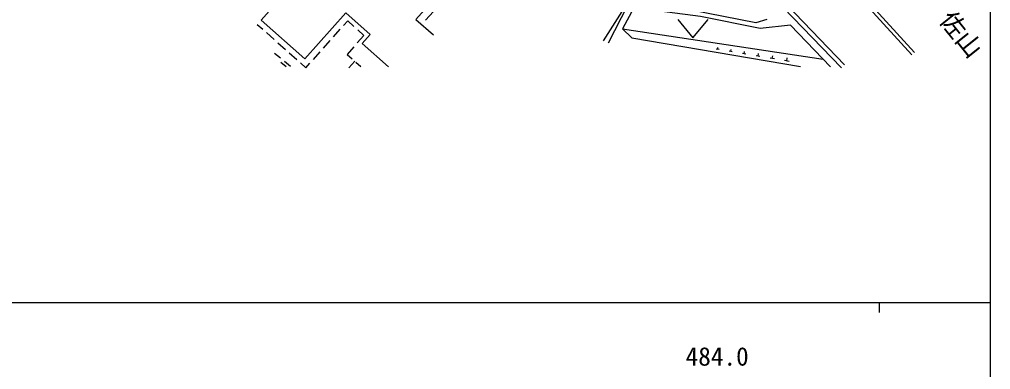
# Model space of a CAD drawing. Units: millimetres, scale not verified. Extents: x 40000 to 680000, y 20000 to 380000.
# Drawn here: x 483094 to 579000, y 198357 to 232966 of the extents above; entities that cross this region are included whole.
import ezdxf
from ezdxf.enums import TextEntityAlignment as Align

# ---------------------------------------------------------------- set-up
doc = ezdxf.new("R2010")
doc.units = ezdxf.units.MM
doc.header["$LTSCALE"] = 1000
for name, color, linetype, lineweight in [('M-BGD', 7, 'Continuous', 25), ('M-STR-STRD', 7, 'Continuous', 25), ('M-TTL-BAND', 7, 'Continuous', 25)]:
    doc.layers.add(name, color=color, linetype=linetype, lineweight=lineweight)
doc.layers.add('M-BMK-HTXT', color=7, linetype='Continuous')
doc.styles.add('ＭＳ ゴシック', font='')
doc.styles.get('ＭＳ ゴシック').set_extended_font_data('MS Gothic')

msp = doc.modelspace()

# ---------------------------------------------------------------- linework, layer by layer
at = {"layer": 'M-BGD'}
for p, q in [((549561, 243497), (564266, 228182)), ((543266, 234849), (540745, 230846)), ((523972, 233747), (523212, 232892)), ((506585, 232465), (507120, 231989)), ((515112, 232374), (515510, 232821)), ((515510, 232821), (516128, 232271)), ((548107, 232960), (549607, 231160)), ((549607, 231160), (551107, 232960)), ((507494, 231657), (508241, 230992)), ((514116, 231253), (514780, 232000)), ((517121, 231388), (516454, 230638)), ((516502, 231938), (517121, 231388)), ((508615, 230660), (509362, 229996)), ((513119, 230132), (513783, 230879)), ((516122, 230264), (515455, 229514)), ((552049, 230007), (552080, 230190)), ((508289, 229644), (508890, 229154)), ((509736, 229663), (510483, 228999)), ((512122, 229011), (512787, 229758)), ((515455, 229514), (515941, 229082)), ((552186, 229984), (551912, 230030)), ((553497, 229762), (553189, 229814)), ((553343, 229788), (553378, 229993)), ((554843, 229534), (554500, 229592)), ((554672, 229563), (554710, 229792)), ((556226, 229300), (555847, 229364)), ((556036, 229332), (556079, 229584)), ((557438, 229094), (557485, 229371)), ((508911, 228746), (509429, 228314)), ((509278, 228838), (509878, 228349)), ((510857, 228667), (511392, 228190)), ((511392, 228190), (511790, 228637)), ((516216, 228837), (515631, 228176)), ((516315, 228749), (516801, 228317)), ((557646, 229059), (557230, 229130)), ((559104, 228812), (558650, 228889)), ((558877, 228851), (558928, 229153))]:
    msp.add_line(p, q, dxfattribs=at)
for points in [[(540470, 249036), (546167, 247929), (549956, 243717), (564578, 228481)], [(506976, 232905), (516331, 243427), (522729, 237738), (522121, 237054), (524219, 235189), (522244, 232968), (523971, 231433)], [(556916, 232973), (555812, 232615), (544709, 234799), (543142, 234347), (541235, 230617)], [(563176, 228271), (559245, 232404), (556241, 232065), (550368, 233240), (543772, 234121), (542666, 232020), (562461, 229022)], [(506976, 232905), (511290, 229069), (515332, 233615), (517739, 231476), (516943, 230580), (519532, 228278)], [(542666, 232020), (543569, 231139), (560239, 228316)]]:
    msp.add_lwpolyline(points, dxfattribs=at)
at = {"layer": 'M-STR-STRD'}
for p, q in [((571223, 229461), (566678, 234431)), ((571492, 229707), (566947, 234678))]:
    msp.add_line(p, q, dxfattribs=at)
at = {"layer": 'M-TTL-BAND'}
for p, q in [((579000, 20000), (579000, 370000)), ((40000, 205000), (579000, 205000)), ((568000, 205000), (568000, 204000))]:
    msp.add_line(p, q, dxfattribs=at)

# ---------------------------------------------------------------- texts
at = {"layer": 'M-BMK-HTXT', "style": 'ＭＳ ゴシック'}
msp.add_text('至\u3000佐山', height=1833, rotation=308.757, dxfattribs=at).set_placement((573402, 232528), align=Align.BOTTOM_CENTER)
at = {"layer": 'M-TTL-BAND', "style": 'ＭＳ ゴシック'}
msp.add_text('484.0', height=1833, dxfattribs=at).set_placement((552000, 198195), align=Align.BOTTOM_CENTER)

doc.saveas('drawing.dxf')
